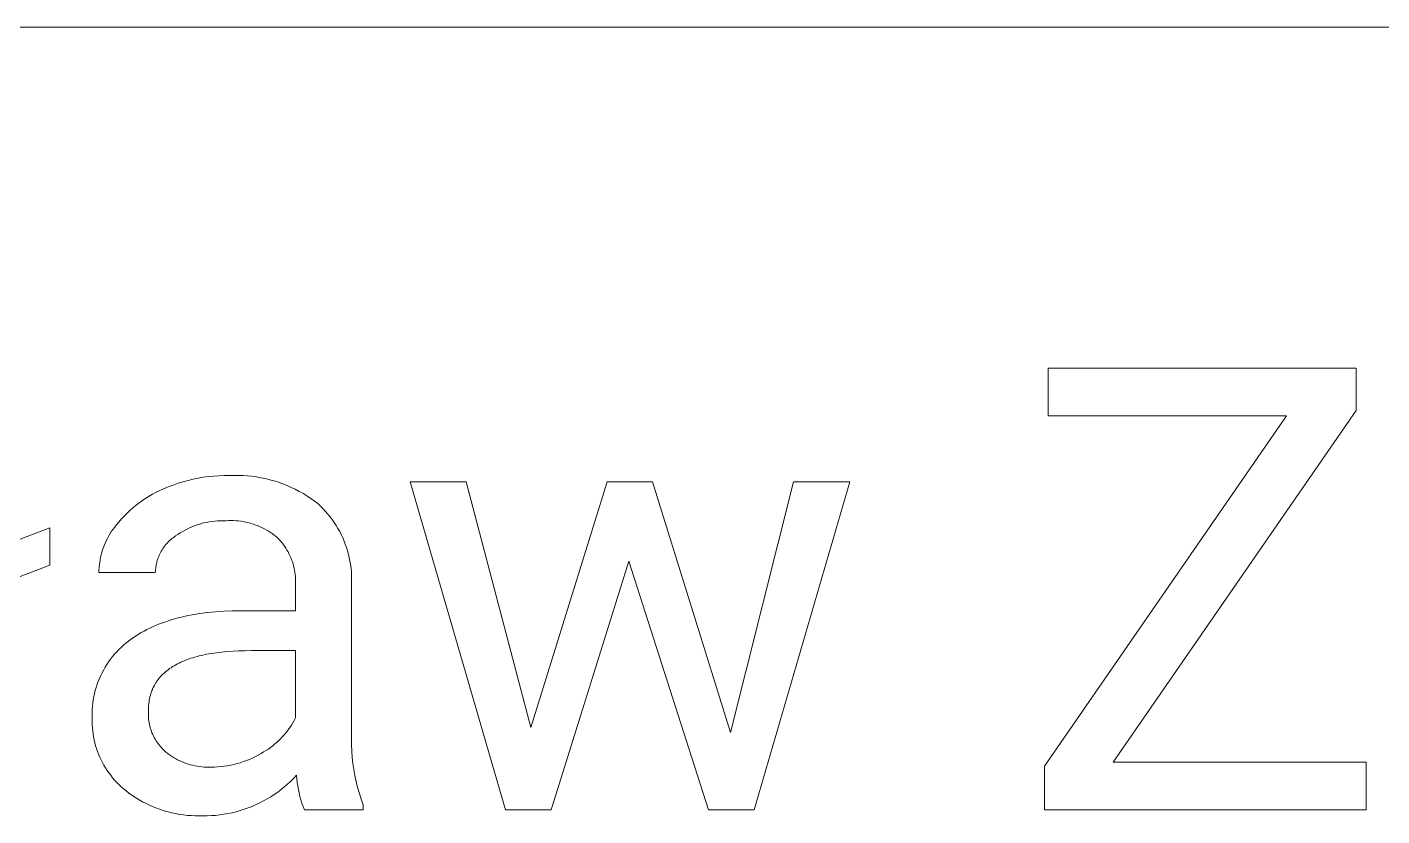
# Model space of a CAD drawing. Header units: millimetres. Extents: x 0 to 3480, y 0 to 2432.
# Drawn here: x 2669.2 to 2770.2, y 330.2 to 389.1 of the extents above; entities that cross this region are included whole.
import ezdxf

# ---------------------------------------------------------------- set-up
doc = ezdxf.new("R2010")
doc.units = ezdxf.units.MM
doc.header["$MEASUREMENT"] = 0
doc.layers.add('Domyślny', color=7, linetype='Continuous', true_color=0x000000)

msp = doc.modelspace()

# ---------------------------------------------------------------- linework, layer by layer
at = {"layer": 'Domyślny', "color": 18, "lineweight": 15, "true_color": 0x000000}
for p, q in [((3477.08, 389.07), (2165.12, 389.07)), ((2745.34, 360.05), (2745.34, 363.61)), ((2745.34, 363.61), (2768.32, 363.61)), ((2768.32, 363.61), (2768.32, 360.45)), ((2745.06, 333.92), (2763.11, 360.05)), ((2763.11, 360.05), (2745.34, 360.05)), ((2768.32, 360.45), (2750.19, 334.21)), ((2679.36, 354.6), (2679.72, 354.75)), ((2679.72, 354.75), (2680.08, 354.89)), ((2680.08, 354.89), (2680.45, 355.02)), ((2680.45, 355.02), (2680.82, 355.13)), ((2680.82, 355.13), (2681.19, 355.23)), ((2681.19, 355.23), (2681.57, 355.32)), ((2681.57, 355.32), (2681.95, 355.4)), ((2681.95, 355.4), (2682.33, 355.47)), ((2682.33, 355.47), (2682.72, 355.52)), ((2682.72, 355.52), (2683.11, 355.56)), ((2683.11, 355.56), (2683.49, 355.58)), ((2683.49, 355.58), (2683.88, 355.6)), ((2683.88, 355.6), (2684.27, 355.6)), ((2684.27, 355.6), (2684.61, 355.61)), ((2684.61, 355.61), (2684.95, 355.61)), ((2684.95, 355.61), (2685.29, 355.6)), ((2685.29, 355.6), (2685.63, 355.58)), ((2685.63, 355.58), (2685.96, 355.55)), ((2685.96, 355.55), (2686.3, 355.5)), ((2686.3, 355.5), (2686.63, 355.44)), ((2686.63, 355.44), (2686.96, 355.38)), ((2686.96, 355.38), (2687.29, 355.29)), ((2687.29, 355.29), (2687.62, 355.2)), ((2687.62, 355.2), (2687.94, 355.1)), ((2687.94, 355.1), (2688.26, 354.99)), ((2688.26, 354.99), (2688.58, 354.86)), ((2688.58, 354.86), (2688.89, 354.72)), ((2688.89, 354.72), (2689.19, 354.58)), ((2704.88, 330.65), (2697.76, 355.14)), ((2697.76, 355.14), (2701.93, 355.14)), ((2701.93, 355.14), (2706.75, 336.81)), ((2706.75, 336.81), (2712.45, 355.14)), ((2712.45, 355.14), (2715.83, 355.14)), ((2715.83, 355.14), (2721.65, 336.43)), ((2721.65, 336.43), (2726.35, 355.14)), ((2730.55, 355.14), (2723.41, 330.65)), ((2726.35, 355.14), (2730.55, 355.14)), ((2677.55, 353.56), (2677.79, 353.74)), ((2677.79, 353.74), (2678.04, 353.9)), ((2678.04, 353.9), (2678.29, 354.06)), ((2678.29, 354.06), (2678.55, 354.21)), ((2678.55, 354.21), (2678.82, 354.35)), ((2678.82, 354.35), (2679.08, 354.48)), ((2679.08, 354.48), (2679.36, 354.6)), ((2689.19, 354.58), (2689.49, 354.42)), ((2689.49, 354.42), (2689.79, 354.25)), ((2689.79, 354.25), (2690.08, 354.07)), ((2690.08, 354.07), (2690.36, 353.88)), ((2690.36, 353.88), (2690.63, 353.69)), ((2690.63, 353.69), (2690.9, 353.48)), ((2676.42, 352.58), (2676.64, 352.79)), ((2676.64, 352.79), (2676.85, 352.99)), ((2676.85, 352.99), (2677.08, 353.19)), ((2677.08, 353.19), (2677.31, 353.38)), ((2677.31, 353.38), (2677.55, 353.56)), ((2690.9, 353.48), (2691.09, 353.3)), ((2691.09, 353.3), (2691.27, 353.11)), ((2691.27, 353.11), (2691.45, 352.92)), ((2691.45, 352.92), (2691.62, 352.72)), ((2691.62, 352.72), (2691.79, 352.52)), ((2667.3, 350.33), (2670.88, 351.7)), ((2670.88, 351.7), (2670.88, 348.92)), ((2675.6, 351.6), (2675.72, 351.75)), ((2675.72, 351.75), (2675.83, 351.9)), ((2675.83, 351.9), (2676.02, 352.13)), ((2676.02, 352.13), (2676.22, 352.36)), ((2676.22, 352.36), (2676.42, 352.58)), ((2681.36, 351.72), (2681.17, 351.63)), ((2681.55, 351.8), (2681.36, 351.72)), ((2681.75, 351.87), (2681.55, 351.8)), ((2681.95, 351.94), (2681.75, 351.87)), ((2682.15, 352), (2681.95, 351.94)), ((2682.35, 352.06), (2682.15, 352)), ((2682.56, 352.1), (2682.35, 352.06)), ((2682.77, 352.14), (2682.56, 352.1)), ((2682.98, 352.18), (2682.77, 352.14)), ((2683.19, 352.2), (2682.98, 352.18)), ((2683.4, 352.22), (2683.19, 352.2)), ((2683.61, 352.23), (2683.4, 352.22)), ((2683.82, 352.23), (2683.61, 352.23)), ((2684.03, 352.23), (2683.82, 352.23)), ((2684.21, 352.24), (2684.03, 352.23)), ((2684.39, 352.24), (2684.21, 352.24)), ((2684.57, 352.24), (2684.39, 352.24)), ((2684.76, 352.23), (2684.57, 352.24)), ((2684.94, 352.21), (2684.76, 352.23)), ((2685.12, 352.19), (2684.94, 352.21)), ((2685.3, 352.16), (2685.12, 352.19)), ((2685.48, 352.13), (2685.3, 352.16)), ((2685.65, 352.09), (2685.48, 352.13)), ((2685.83, 352.04), (2685.65, 352.09)), ((2686.01, 351.99), (2685.83, 352.04)), ((2686.18, 351.93), (2686.01, 351.99)), ((2686.35, 351.87), (2686.18, 351.93)), ((2686.52, 351.8), (2686.35, 351.87)), ((2686.68, 351.72), (2686.52, 351.8)), ((2686.85, 351.64), (2686.68, 351.72)), ((2691.79, 352.52), (2691.94, 352.31)), ((2691.94, 352.31), (2692.09, 352.1)), ((2692.09, 352.1), (2692.24, 351.88)), ((2692.24, 351.88), (2692.37, 351.65)), ((2692.37, 351.65), (2692.5, 351.42)), ((2675.03, 350.6), (2675.11, 350.77)), ((2675.11, 350.77), (2675.2, 350.94)), ((2675.2, 350.94), (2675.29, 351.11)), ((2675.29, 351.11), (2675.39, 351.28)), ((2675.39, 351.28), (2675.49, 351.44)), ((2675.49, 351.44), (2675.6, 351.6)), ((2679.74, 350.67), (2679.66, 350.59)), ((2679.82, 350.75), (2679.74, 350.67)), ((2679.9, 350.82), (2679.82, 350.75)), ((2679.99, 350.89), (2679.9, 350.82)), ((2680.08, 350.96), (2679.99, 350.89)), ((2680.17, 351.03), (2680.08, 350.96)), ((2680.26, 351.09), (2680.17, 351.03)), ((2680.43, 351.21), (2680.26, 351.09)), ((2680.61, 351.33), (2680.43, 351.21)), ((2680.79, 351.43), (2680.61, 351.33)), ((2680.98, 351.53), (2680.79, 351.43)), ((2681.17, 351.63), (2680.98, 351.53)), ((2687.01, 351.56), (2686.85, 351.64)), ((2687.16, 351.47), (2687.01, 351.56)), ((2687.32, 351.37), (2687.16, 351.47)), ((2687.47, 351.27), (2687.32, 351.37)), ((2687.62, 351.16), (2687.47, 351.27)), ((2687.76, 351.05), (2687.62, 351.16)), ((2687.9, 350.93), (2687.76, 351.05)), ((2688.01, 350.81), (2687.9, 350.93)), ((2688.11, 350.69), (2688.01, 350.81)), ((2688.21, 350.57), (2688.11, 350.69)), ((2692.5, 351.42), (2692.62, 351.19)), ((2692.62, 351.19), (2692.73, 350.95)), ((2692.73, 350.95), (2692.83, 350.71)), ((2692.83, 350.71), (2692.92, 350.47)), ((2674.67, 349.5), (2674.72, 349.69)), ((2674.72, 349.69), (2674.77, 349.87)), ((2674.77, 349.87), (2674.82, 350.06)), ((2674.82, 350.06), (2674.89, 350.24)), ((2674.89, 350.24), (2674.96, 350.42)), ((2674.96, 350.42), (2675.03, 350.6)), ((2679.04, 349.66), (2679, 349.56)), ((2679.09, 349.76), (2679.04, 349.66)), ((2679.14, 349.86), (2679.09, 349.76)), ((2679.19, 349.96), (2679.14, 349.86)), ((2679.25, 350.06), (2679.19, 349.96)), ((2679.31, 350.15), (2679.25, 350.06)), ((2679.37, 350.24), (2679.31, 350.15)), ((2679.44, 350.33), (2679.37, 350.24)), ((2679.51, 350.42), (2679.44, 350.33)), ((2679.58, 350.51), (2679.51, 350.42)), ((2679.66, 350.59), (2679.58, 350.51)), ((2688.31, 350.44), (2688.21, 350.57)), ((2688.4, 350.31), (2688.31, 350.44)), ((2688.49, 350.17), (2688.4, 350.31)), ((2688.57, 350.04), (2688.49, 350.17)), ((2688.65, 349.9), (2688.57, 350.04)), ((2688.72, 349.75), (2688.65, 349.9)), ((2688.79, 349.61), (2688.72, 349.75)), ((2692.92, 350.47), (2693.01, 350.22)), ((2693.01, 350.22), (2693.09, 349.97)), ((2693.09, 349.97), (2693.16, 349.72)), ((2693.16, 349.72), (2693.22, 349.47)), ((2670.88, 348.92), (2667.3, 347.54)), ((2674.54, 348.55), (2674.56, 348.74)), ((2674.56, 348.74), (2674.58, 348.93)), ((2674.58, 348.93), (2674.6, 349.12)), ((2674.6, 349.12), (2674.63, 349.31)), ((2674.63, 349.31), (2674.67, 349.5)), ((2678.78, 348.69), (2678.77, 348.58)), ((2678.79, 348.8), (2678.78, 348.69)), ((2678.81, 348.91), (2678.79, 348.8)), ((2678.83, 349.02), (2678.81, 348.91)), ((2678.86, 349.13), (2678.83, 349.02)), ((2678.89, 349.24), (2678.86, 349.13)), ((2678.92, 349.35), (2678.89, 349.24)), ((2678.96, 349.45), (2678.92, 349.35)), ((2679, 349.56), (2678.96, 349.45)), ((2688.85, 349.46), (2688.79, 349.61)), ((2688.91, 349.31), (2688.85, 349.46)), ((2688.97, 349.16), (2688.91, 349.31)), ((2689.02, 349.01), (2688.97, 349.16)), ((2689.06, 348.86), (2689.02, 349.01)), ((2689.1, 348.7), (2689.06, 348.86)), ((2689.13, 348.54), (2689.1, 348.7)), ((2693.22, 349.47), (2693.27, 349.21)), ((2693.27, 349.21), (2693.31, 348.95)), ((2693.31, 348.95), (2693.35, 348.69)), ((2693.35, 348.69), (2693.37, 348.43)), ((2714.07, 349.22), (2708.27, 330.65)), ((2720.01, 330.65), (2714.07, 349.22)), ((2674.54, 348.36), (2674.54, 348.55)), ((2678.75, 348.36), (2674.54, 348.36)), ((2678.76, 348.47), (2678.75, 348.36)), ((2678.77, 348.58), (2678.76, 348.47)), ((2689.16, 348.39), (2689.13, 348.54)), ((2689.18, 348.23), (2689.16, 348.39)), ((2689.2, 348.07), (2689.18, 348.23)), ((2689.21, 347.91), (2689.2, 348.07)), ((2689.21, 347.75), (2689.21, 347.91)), ((2689.21, 347.59), (2689.21, 347.75)), ((2693.37, 348.43), (2693.39, 348.17)), ((2693.39, 348.17), (2693.39, 347.91)), ((2693.39, 347.91), (2693.39, 347.65)), ((2693.39, 347.65), (2693.39, 336.38)), ((2689.21, 347.43), (2689.21, 347.59)), ((2689.21, 345.51), (2689.21, 347.43)), ((2678.99, 344.5), (2679.22, 344.59)), ((2679.22, 344.59), (2679.46, 344.67)), ((2679.46, 344.67), (2679.7, 344.75)), ((2679.7, 344.75), (2679.94, 344.83)), ((2679.94, 344.83), (2680.19, 344.9)), ((2680.19, 344.9), (2680.45, 344.97)), ((2680.45, 344.97), (2680.7, 345.04)), ((2680.7, 345.04), (2680.97, 345.1)), ((2680.97, 345.1), (2681.23, 345.15)), ((2681.23, 345.15), (2681.51, 345.2)), ((2681.51, 345.2), (2682.06, 345.3)), ((2682.06, 345.3), (2682.64, 345.37)), ((2682.64, 345.37), (2683.24, 345.43)), ((2683.24, 345.43), (2683.85, 345.47)), ((2683.85, 345.47), (2684.48, 345.5)), ((2684.48, 345.5), (2685.13, 345.51)), ((2685.13, 345.51), (2689.21, 345.51)), ((2677.12, 343.51), (2677.31, 343.64)), ((2677.31, 343.64), (2677.5, 343.76)), ((2677.5, 343.76), (2677.7, 343.88)), ((2677.7, 343.88), (2677.91, 343.99)), ((2677.91, 343.99), (2678.11, 344.1)), ((2678.11, 344.1), (2678.33, 344.21)), ((2678.33, 344.21), (2678.54, 344.31)), ((2678.54, 344.31), (2678.76, 344.4)), ((2678.76, 344.4), (2678.99, 344.5)), ((2675.87, 342.45), (2676.03, 342.62)), ((2676.03, 342.62), (2676.2, 342.78)), ((2676.2, 342.78), (2676.38, 342.94)), ((2676.38, 342.94), (2676.56, 343.1)), ((2676.56, 343.1), (2676.74, 343.24)), ((2676.74, 343.24), (2676.94, 343.38)), ((2676.94, 343.38), (2677.12, 343.51)), ((2675.14, 341.51), (2675.27, 341.71)), ((2675.27, 341.71), (2675.41, 341.9)), ((2675.41, 341.9), (2675.56, 342.09)), ((2675.56, 342.09), (2675.71, 342.27)), ((2675.71, 342.27), (2675.87, 342.45)), ((2680.53, 341.61), (2680.4, 341.55)), ((2680.66, 341.67), (2680.53, 341.61)), ((2680.8, 341.73), (2680.66, 341.67)), ((2680.94, 341.79), (2680.8, 341.73)), ((2681.08, 341.85), (2680.94, 341.79)), ((2681.23, 341.9), (2681.08, 341.85)), ((2681.38, 341.96), (2681.23, 341.9)), ((2681.54, 342), (2681.38, 341.96)), ((2681.7, 342.05), (2681.54, 342)), ((2681.86, 342.1), (2681.7, 342.05)), ((2682.03, 342.14), (2681.86, 342.1)), ((2682.2, 342.18), (2682.03, 342.14)), ((2682.56, 342.26), (2682.2, 342.18)), ((2682.92, 342.32), (2682.56, 342.26)), ((2683.31, 342.38), (2682.92, 342.32)), ((2683.71, 342.43), (2683.31, 342.38)), ((2684.12, 342.47), (2683.71, 342.43)), ((2684.55, 342.5), (2684.12, 342.47)), ((2684.99, 342.52), (2684.55, 342.5)), ((2685.45, 342.53), (2684.99, 342.52)), ((2685.93, 342.54), (2685.45, 342.53)), ((2689.21, 342.54), (2685.93, 342.54)), ((2689.21, 337.51), (2689.21, 342.54)), ((2674.58, 340.46), (2674.68, 340.68)), ((2674.68, 340.68), (2674.79, 340.89)), ((2674.79, 340.89), (2674.9, 341.1)), ((2674.9, 341.1), (2675.02, 341.31)), ((2675.02, 341.31), (2675.14, 341.51)), ((2679.14, 340.6), (2679.06, 340.5)), ((2679.22, 340.69), (2679.14, 340.6)), ((2679.31, 340.78), (2679.22, 340.69)), ((2679.4, 340.86), (2679.31, 340.78)), ((2679.5, 340.95), (2679.4, 340.86)), ((2679.6, 341.03), (2679.5, 340.95)), ((2679.7, 341.11), (2679.6, 341.03)), ((2679.81, 341.19), (2679.7, 341.11)), ((2679.92, 341.26), (2679.81, 341.19)), ((2680.03, 341.34), (2679.92, 341.26)), ((2680.15, 341.41), (2680.03, 341.34)), ((2680.27, 341.48), (2680.15, 341.41)), ((2680.4, 341.55), (2680.27, 341.48)), ((2674.21, 339.34), (2674.27, 339.57)), ((2674.27, 339.57), (2674.34, 339.79)), ((2674.34, 339.79), (2674.41, 340.02)), ((2674.41, 340.02), (2674.49, 340.24)), ((2674.49, 340.24), (2674.58, 340.46)), ((2678.5, 339.56), (2678.46, 339.45)), ((2678.53, 339.62), (2678.5, 339.56)), ((2678.55, 339.67), (2678.53, 339.62)), ((2678.57, 339.73), (2678.55, 339.67)), ((2678.6, 339.79), (2678.57, 339.73)), ((2678.63, 339.84), (2678.6, 339.79)), ((2678.65, 339.89), (2678.63, 339.84)), ((2678.68, 339.95), (2678.65, 339.89)), ((2678.71, 340), (2678.68, 339.95)), ((2678.74, 340.05), (2678.71, 340)), ((2678.77, 340.11), (2678.74, 340.05)), ((2678.81, 340.16), (2678.77, 340.11)), ((2678.84, 340.21), (2678.81, 340.16)), ((2678.87, 340.26), (2678.84, 340.21)), ((2678.91, 340.31), (2678.87, 340.26)), ((2678.94, 340.36), (2678.91, 340.31)), ((2678.98, 340.41), (2678.94, 340.36)), ((2679.02, 340.45), (2678.98, 340.41)), ((2679.06, 340.5), (2679.02, 340.45)), ((2674.06, 338.4), (2674.09, 338.63)), ((2674.09, 338.63), (2674.12, 338.87)), ((2674.12, 338.87), (2674.16, 339.1)), ((2674.16, 339.1), (2674.21, 339.34)), ((2678.26, 338.58), (2678.25, 338.44)), ((2678.28, 338.71), (2678.26, 338.58)), ((2678.3, 338.83), (2678.28, 338.71)), ((2678.32, 338.96), (2678.3, 338.83)), ((2678.35, 339.09), (2678.32, 338.96)), ((2678.38, 339.21), (2678.35, 339.09)), ((2678.42, 339.33), (2678.38, 339.21)), ((2678.46, 339.45), (2678.42, 339.33)), ((2674.03, 337.93), (2674.04, 338.16)), ((2674.03, 337.69), (2674.03, 337.93)), ((2674.04, 337.45), (2674.03, 337.69)), ((2674.04, 338.16), (2674.06, 338.4)), ((2678.24, 338.31), (2678.23, 338.17)), ((2678.23, 338.17), (2678.23, 338.03)), ((2678.23, 338.03), (2678.23, 337.9)), ((2678.23, 337.9), (2678.23, 337.77)), ((2678.23, 337.77), (2678.23, 337.65)), ((2678.23, 337.65), (2678.24, 337.52)), ((2678.25, 338.44), (2678.24, 338.31)), ((2678.24, 337.52), (2678.25, 337.39)), ((2689.11, 337.32), (2689.21, 337.51)), ((2674.04, 337.22), (2674.04, 337.45)), ((2674.04, 337), (2674.04, 337.22)), ((2674.06, 336.77), (2674.04, 337)), ((2674.08, 336.55), (2674.06, 336.77)), ((2674.11, 336.32), (2674.08, 336.55)), ((2678.25, 337.39), (2678.27, 337.26)), ((2678.27, 337.26), (2678.29, 337.14)), ((2678.29, 337.14), (2678.32, 337.01)), ((2678.32, 337.01), (2678.34, 336.89)), ((2678.34, 336.89), (2678.38, 336.76)), ((2678.38, 336.76), (2678.42, 336.64)), ((2678.42, 336.64), (2678.46, 336.52)), ((2678.46, 336.52), (2678.5, 336.4)), ((2688.54, 336.46), (2688.67, 336.63)), ((2688.67, 336.63), (2688.79, 336.79)), ((2688.79, 336.79), (2688.9, 336.97)), ((2688.9, 336.97), (2689.01, 337.14)), ((2689.01, 337.14), (2689.11, 337.32)), ((2674.14, 336.1), (2674.11, 336.32)), ((2674.19, 335.88), (2674.14, 336.1)), ((2674.24, 335.66), (2674.19, 335.88)), ((2674.3, 335.44), (2674.24, 335.66)), ((2678.5, 336.4), (2678.56, 336.28)), ((2678.56, 336.28), (2678.61, 336.17)), ((2678.61, 336.17), (2678.67, 336.05)), ((2678.67, 336.05), (2678.73, 335.94)), ((2678.73, 335.94), (2678.8, 335.83)), ((2678.8, 335.83), (2678.86, 335.72)), ((2678.86, 335.72), (2678.94, 335.62)), ((2678.94, 335.62), (2679.01, 335.52)), ((2679.01, 335.52), (2679.09, 335.42)), ((2687.51, 335.44), (2687.67, 335.57)), ((2687.67, 335.57), (2687.83, 335.7)), ((2687.83, 335.7), (2687.98, 335.85)), ((2687.98, 335.85), (2688.13, 335.99)), ((2688.13, 335.99), (2688.27, 336.14)), ((2688.27, 336.14), (2688.41, 336.3)), ((2688.41, 336.3), (2688.54, 336.46)), ((2693.39, 336.38), (2693.38, 335.93)), ((2693.38, 335.93), (2693.39, 335.47)), ((2674.37, 335.22), (2674.3, 335.44)), ((2674.44, 335.01), (2674.37, 335.22)), ((2674.52, 334.8), (2674.44, 335.01)), ((2674.61, 334.59), (2674.52, 334.8)), ((2674.71, 334.38), (2674.61, 334.59)), ((2679.09, 335.42), (2679.18, 335.32)), ((2679.18, 335.32), (2679.26, 335.22)), ((2679.26, 335.22), (2679.35, 335.13)), ((2679.35, 335.13), (2679.45, 335.04)), ((2679.45, 335.04), (2679.54, 334.96)), ((2679.54, 334.96), (2679.68, 334.85)), ((2679.68, 334.85), (2679.82, 334.75)), ((2679.82, 334.75), (2679.96, 334.65)), ((2679.96, 334.65), (2680.11, 334.56)), ((2680.11, 334.56), (2680.26, 334.48)), ((2680.26, 334.48), (2680.41, 334.39)), ((2685.77, 334.42), (2686, 334.52)), ((2686, 334.52), (2686.22, 334.63)), ((2686.22, 334.63), (2686.43, 334.74)), ((2686.43, 334.74), (2686.65, 334.87)), ((2686.65, 334.87), (2686.83, 334.97)), ((2686.83, 334.97), (2687, 335.08)), ((2687, 335.08), (2687.18, 335.19)), ((2687.18, 335.19), (2687.35, 335.31)), ((2687.35, 335.31), (2687.51, 335.44)), ((2693.39, 335.47), (2693.41, 335.02)), ((2693.41, 335.02), (2693.44, 334.56)), ((2693.44, 334.56), (2693.49, 334.11)), ((2674.81, 334.18), (2674.71, 334.38)), ((2674.92, 333.98), (2674.81, 334.18)), ((2675.03, 333.79), (2674.92, 333.98)), ((2675.16, 333.6), (2675.03, 333.79)), ((2675.29, 333.41), (2675.16, 333.6)), ((2680.41, 334.39), (2680.57, 334.32)), ((2680.57, 334.32), (2680.72, 334.25)), ((2680.72, 334.25), (2680.88, 334.18)), ((2680.88, 334.18), (2681.05, 334.12)), ((2681.05, 334.12), (2681.21, 334.07)), ((2681.21, 334.07), (2681.38, 334.02)), ((2681.38, 334.02), (2681.54, 333.98)), ((2681.54, 333.98), (2681.71, 333.94)), ((2681.71, 333.94), (2681.88, 333.91)), ((2681.88, 333.91), (2682.05, 333.88)), ((2682.05, 333.88), (2682.22, 333.86)), ((2682.22, 333.86), (2682.4, 333.85)), ((2682.4, 333.85), (2682.57, 333.84)), ((2682.57, 333.84), (2682.74, 333.84)), ((2682.74, 333.84), (2682.92, 333.85)), ((2682.92, 333.85), (2683.16, 333.85)), ((2683.16, 333.85), (2683.4, 333.86)), ((2683.4, 333.86), (2683.65, 333.88)), ((2683.65, 333.88), (2683.89, 333.91)), ((2683.89, 333.91), (2684.13, 333.95)), ((2684.13, 333.95), (2684.37, 333.99)), ((2684.37, 333.99), (2684.61, 334.04)), ((2684.61, 334.04), (2684.85, 334.1)), ((2684.85, 334.1), (2685.08, 334.17)), ((2685.08, 334.17), (2685.32, 334.25)), ((2685.32, 334.25), (2685.55, 334.33)), ((2685.55, 334.33), (2685.77, 334.42)), ((2693.49, 334.11), (2693.56, 333.66)), ((2693.56, 333.66), (2693.64, 333.21)), ((2745.06, 330.65), (2745.06, 333.92)), ((2750.19, 334.21), (2769.05, 334.21)), ((2769.05, 334.21), (2769.05, 330.65)), ((2675.42, 333.23), (2675.29, 333.41)), ((2675.56, 333.05), (2675.42, 333.23)), ((2675.71, 332.88), (2675.56, 333.05)), ((2675.86, 332.71), (2675.71, 332.88)), ((2676.02, 332.55), (2675.86, 332.71)), ((2676.19, 332.4), (2676.02, 332.55)), ((2688.61, 332.57), (2688.37, 332.37)), ((2688.84, 332.78), (2688.61, 332.57)), ((2689.06, 333), (2688.84, 332.78)), ((2689.28, 333.23), (2689.06, 333)), ((2689.3, 332.97), (2689.28, 333.23)), ((2689.33, 332.7), (2689.3, 332.97)), ((2689.37, 332.44), (2689.33, 332.7)), ((2693.64, 333.21), (2693.73, 332.76)), ((2693.73, 332.76), (2693.84, 332.32)), ((2676.36, 332.25), (2676.19, 332.4)), ((2676.58, 332.06), (2676.36, 332.25)), ((2676.81, 331.88), (2676.58, 332.06)), ((2677.05, 331.72), (2676.81, 331.88)), ((2677.3, 331.55), (2677.05, 331.72)), ((2677.55, 331.4), (2677.3, 331.55)), ((2687.09, 331.47), (2686.82, 331.32)), ((2687.36, 331.63), (2687.09, 331.47)), ((2687.62, 331.8), (2687.36, 331.63)), ((2687.88, 331.98), (2687.62, 331.8)), ((2688.13, 332.17), (2687.88, 331.98)), ((2688.37, 332.37), (2688.13, 332.17)), ((2689.42, 332.18), (2689.37, 332.44)), ((2689.47, 331.92), (2689.42, 332.18)), ((2689.54, 331.66), (2689.47, 331.92)), ((2689.61, 331.41), (2689.54, 331.66)), ((2693.84, 332.32), (2693.97, 331.88)), ((2693.97, 331.88), (2694.11, 331.45)), ((2694.11, 331.45), (2694.26, 331.02)), ((2677.8, 331.26), (2677.55, 331.4)), ((2678.06, 331.12), (2677.8, 331.26)), ((2678.32, 331), (2678.06, 331.12)), ((2678.59, 330.88), (2678.32, 331)), ((2678.86, 330.77), (2678.59, 330.88)), ((2679.14, 330.67), (2678.86, 330.77)), ((2679.42, 330.58), (2679.14, 330.67)), ((2679.7, 330.5), (2679.42, 330.58)), ((2679.98, 330.43), (2679.7, 330.5)), ((2684.48, 330.44), (2684.17, 330.38)), ((2684.78, 330.51), (2684.48, 330.44)), ((2685.08, 330.6), (2684.78, 330.51)), ((2685.38, 330.7), (2685.08, 330.6)), ((2685.68, 330.8), (2685.38, 330.7)), ((2685.97, 330.91), (2685.68, 330.8)), ((2686.26, 331.04), (2685.97, 330.91)), ((2686.54, 331.17), (2686.26, 331.04)), ((2686.82, 331.32), (2686.54, 331.17)), ((2689.69, 331.16), (2689.61, 331.41)), ((2689.77, 330.91), (2689.69, 331.16)), ((2689.87, 330.66), (2689.77, 330.91)), ((2694.26, 330.66), (2689.87, 330.66)), ((2694.26, 331.02), (2694.26, 330.66)), ((2708.27, 330.65), (2704.88, 330.65)), ((2723.41, 330.65), (2720.01, 330.65)), ((2769.05, 330.65), (2745.06, 330.65)), ((2680.27, 330.37), (2679.98, 330.43)), ((2680.55, 330.31), (2680.27, 330.37)), ((2680.84, 330.27), (2680.55, 330.31)), ((2681.13, 330.24), (2680.84, 330.27)), ((2681.42, 330.22), (2681.13, 330.24)), ((2681.72, 330.2), (2681.42, 330.22)), ((2682.01, 330.2), (2681.72, 330.2)), ((2682.3, 330.21), (2682.01, 330.2)), ((2682.61, 330.21), (2682.3, 330.21)), ((2682.93, 330.22), (2682.61, 330.21)), ((2683.24, 330.24), (2682.93, 330.22)), ((2683.55, 330.28), (2683.24, 330.24)), ((2683.86, 330.32), (2683.55, 330.28)), ((2684.17, 330.38), (2683.86, 330.32))]:
    msp.add_line(p, q, dxfattribs=at)

doc.saveas('drawing.dxf')
